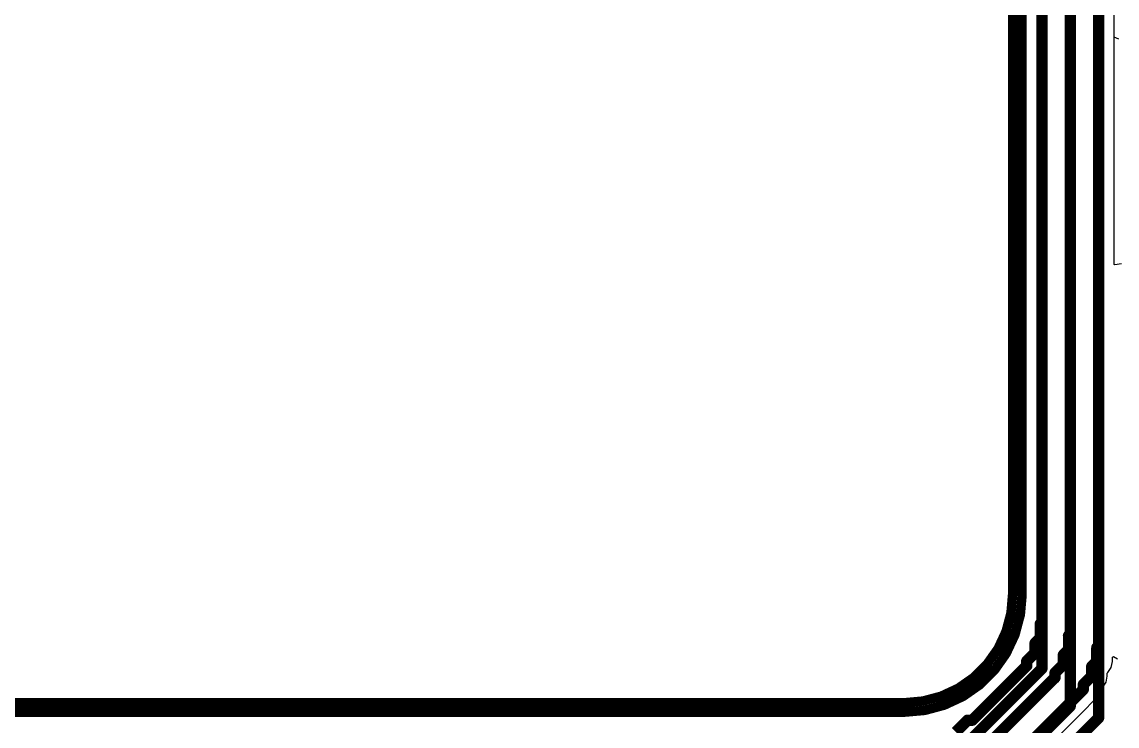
# Model space of a CAD drawing. Header units: inches. Extents: x -0.01 to 4.3, y -0.01 to 7.88.
# Drawn here: x 1.429 to 2.57, y 4.355 to 5.09 of the extents above; entities that cross this region are included whole.
import ezdxf

# ---------------------------------------------------------------- set-up
doc = ezdxf.new("R2010")
doc.units = ezdxf.units.IN
doc.header["$MEASUREMENT"] = 0
for name, color, linetype in [('Bottom Layer', 5, 'Continuous'), ('Mechanical 1', 6, 'Continuous'), ('Top Layer', 1, 'Continuous')]:
    doc.layers.add(name, color=color, linetype=linetype)

msp = doc.modelspace()

# ---------------------------------------------------------------- linework, layer by layer
at = {"layer": 'Bottom Layer'}
for p, q in [((2.5673, 4.837), (2.5673, 6.5294)), ((2.5682, 4.8364), (2.5673, 4.837)), ((2.5749, 4.8376), (2.5682, 4.8364)), ((2.5643, 4.4166), (2.5655, 4.4228)), ((2.5655, 4.4272), (2.5667, 4.4279)), ((2.5655, 4.4228), (2.5655, 4.4272)), ((2.5667, 4.4279), (2.5708, 4.4257)), ((2.5602, 4.4107), (2.5608, 4.4113)), ((2.5602, 4.4075), (2.5602, 4.4107)), ((2.5608, 4.4113), (2.5643, 4.4166)), ((2.5554, 4.396), (2.559, 4.4013)), ((2.559, 4.4013), (2.5602, 4.4075)), ((2.5467, 4.3823), (2.5503, 4.3875)), ((2.5503, 4.3875), (2.5511, 4.3917)), ((2.5511, 4.3917), (2.5554, 4.396)), ((2.5349, 4.3705), (2.5467, 4.3823)), ((2.4424, 4.2779), (2.5349, 4.3705)), ((2.5349, 4.3705), (2.5349, 4.3705))]:
    msp.add_line(p, q, dxfattribs=at)
for points in [[(2.4921, 4.4636, 0.0118, 0.0118, 0), (2.4921, 7.3455, 0.0118, 0.0118, 0)], [(2.5216, 4.4514, 0.0118, 0.0118, 0), (2.5216, 6.6066, 0.0118, 0.0118, 0)], [(2.5511, 4.4391, 0.0118, 0.0118, 0), (2.5511, 6.5361, 0.0118, 0.0118, 0)], [(2.4903, 4.4618, 0.0118, 0.0118, 0), (2.4921, 4.4636, 0.0118, 0.0118, 0)], [(2.4903, 4.4472, 0.0118, 0.0118, 0), (2.4903, 4.4618, 0.0118, 0.0118, 0)], [(2.5198, 4.4496, 0.0118, 0.0118, 0), (2.5216, 4.4514, 0.0118, 0.0118, 0)], [(2.5198, 4.435, 0.0118, 0.0118, 0), (2.5198, 4.4496, 0.0118, 0.0118, 0)], [(2.4849, 4.4419, 0.0118, 0.0118, 0), (2.4903, 4.4472, 0.0118, 0.0118, 0)], [(2.4849, 4.432, 0.0118, 0.0118, 0), (2.4849, 4.4419, 0.0118, 0.0118, 0)], [(2.5493, 4.4373, 0.0118, 0.0118, 0), (2.5511, 4.4391, 0.0118, 0.0118, 0)], [(2.5493, 4.4228, 0.0118, 0.0118, 0), (2.5493, 4.4373, 0.0118, 0.0118, 0)], [(2.4762, 4.4233, 0.0118, 0.0118, 0), (2.4849, 4.432, 0.0118, 0.0118, 0)], [(2.5145, 4.4297, 0.0118, 0.0118, 0), (2.5198, 4.435, 0.0118, 0.0118, 0)], [(2.5145, 4.4197, 0.0118, 0.0118, 0), (2.5145, 4.4297, 0.0118, 0.0118, 0)], [(2.4644, 4.4064, 0.0118, 0.0118, 0), (2.4762, 4.4182, 0.0118, 0.0118, 0)], [(2.4762, 4.4182, 0.0118, 0.0118, 0), (2.4762, 4.4233, 0.0118, 0.0118, 0)], [(2.5058, 4.411, 0.0118, 0.0118, 0), (2.5145, 4.4197, 0.0118, 0.0118, 0)], [(2.544, 4.4175, 0.0118, 0.0118, 0), (2.5493, 4.4228, 0.0118, 0.0118, 0)], [(2.544, 4.4075, 0.0118, 0.0118, 0), (2.544, 4.4175, 0.0118, 0.0118, 0)], [(2.4196, 4.3615, 0.0118, 0.0118, 0), (2.4644, 4.4064, 0.0118, 0.0118, 0)], [(2.4644, 4.4064, 0.0118, 0.0118, 0), (2.4644, 4.4064, 0.0118, 0.0118, 0)], [(2.4939, 4.3942, 0.0118, 0.0118, 0), (2.5058, 4.406, 0.0118, 0.0118, 0)], [(2.5058, 4.406, 0.0118, 0.0118, 0), (2.5058, 4.411, 0.0118, 0.0118, 0)], [(2.5353, 4.3988, 0.0118, 0.0118, 0), (2.544, 4.4075, 0.0118, 0.0118, 0)], [(2.4318, 4.332, 0.0118, 0.0118, 0), (2.4939, 4.3942, 0.0118, 0.0118, 0)], [(2.4939, 4.3942, 0.0118, 0.0118, 0), (2.4939, 4.3942, 0.0118, 0.0118, 0)], [(2.5235, 4.3819, 0.0118, 0.0118, 0), (2.5353, 4.3937, 0.0118, 0.0118, 0)], [(2.5353, 4.3937, 0.0118, 0.0118, 0), (2.5353, 4.3988, 0.0118, 0.0118, 0)], [(2.4309, 4.2894, 0.0118, 0.0118, 0), (2.5235, 4.3819, 0.0118, 0.0118, 0)], [(2.5235, 4.3819, 0.0118, 0.0118, 0), (2.5235, 4.3819, 0.0118, 0.0118, 0)], [(2.4022, 4.3492, 0.0118, 0.0118, 0), (2.4145, 4.3615, 0.0118, 0.0118, 0)], [(2.4145, 4.3615, 0.0118, 0.0118, 0), (2.4196, 4.3615, 0.0118, 0.0118, 0)]]:
    msp.add_lwpolyline(points, format="xyseb", dxfattribs=at)
for points in [[(2.4873, 4.4618, 0.00591, 0.00591, 1), (2.4932, 4.4618, 0.00591, 0.00591, 1)], [(2.4873, 4.4618, 0.00591, 0.00591, 1), (2.4932, 4.4618, 0.00591, 0.00591, 1)], [(2.4891, 4.4636, 0.00591, 0.00591, 1), (2.495, 4.4636, 0.00591, 0.00591, 1)], [(2.4891, 4.4636, 0.00591, 0.00591, 1), (2.495, 4.4636, 0.00591, 0.00591, 1)], [(2.5168, 4.4496, 0.00591, 0.00591, 1), (2.5227, 4.4496, 0.00591, 0.00591, 1)], [(2.5168, 4.4496, 0.00591, 0.00591, 1), (2.5227, 4.4496, 0.00591, 0.00591, 1)], [(2.5186, 4.4514, 0.00591, 0.00591, 1), (2.5245, 4.4514, 0.00591, 0.00591, 1)], [(2.5186, 4.4514, 0.00591, 0.00591, 1), (2.5245, 4.4514, 0.00591, 0.00591, 1)], [(2.482, 4.4419, 0.00591, 0.00591, 1), (2.4879, 4.4419, 0.00591, 0.00591, 1)], [(2.482, 4.4419, 0.00591, 0.00591, 1), (2.4879, 4.4419, 0.00591, 0.00591, 1)], [(2.4873, 4.4472, 0.00591, 0.00591, 1), (2.4932, 4.4472, 0.00591, 0.00591, 1)], [(2.4873, 4.4472, 0.00591, 0.00591, 1), (2.4932, 4.4472, 0.00591, 0.00591, 1)], [(2.5464, 4.4373, 0.00591, 0.00591, 1), (2.5523, 4.4373, 0.00591, 0.00591, 1)], [(2.5464, 4.4373, 0.00591, 0.00591, 1), (2.5523, 4.4373, 0.00591, 0.00591, 1)], [(2.5482, 4.4391, 0.00591, 0.00591, 1), (2.5541, 4.4391, 0.00591, 0.00591, 1)], [(2.5482, 4.4391, 0.00591, 0.00591, 1), (2.5541, 4.4391, 0.00591, 0.00591, 1)], [(2.482, 4.432, 0.00591, 0.00591, 1), (2.4879, 4.432, 0.00591, 0.00591, 1)], [(2.482, 4.432, 0.00591, 0.00591, 1), (2.4879, 4.432, 0.00591, 0.00591, 1)], [(2.5115, 4.4297, 0.00591, 0.00591, 1), (2.5174, 4.4297, 0.00591, 0.00591, 1)], [(2.5115, 4.4297, 0.00591, 0.00591, 1), (2.5174, 4.4297, 0.00591, 0.00591, 1)], [(2.5168, 4.435, 0.00591, 0.00591, 1), (2.5227, 4.435, 0.00591, 0.00591, 1)], [(2.5168, 4.435, 0.00591, 0.00591, 1), (2.5227, 4.435, 0.00591, 0.00591, 1)], [(2.4733, 4.4233, 0.00591, 0.00591, 1), (2.4792, 4.4233, 0.00591, 0.00591, 1)], [(2.4733, 4.4233, 0.00591, 0.00591, 1), (2.4792, 4.4233, 0.00591, 0.00591, 1)], [(2.4733, 4.4182, 0.00591, 0.00591, 1), (2.4792, 4.4182, 0.00591, 0.00591, 1)], [(2.4733, 4.4182, 0.00591, 0.00591, 1), (2.4792, 4.4182, 0.00591, 0.00591, 1)], [(2.5115, 4.4197, 0.00591, 0.00591, 1), (2.5174, 4.4197, 0.00591, 0.00591, 1)], [(2.5115, 4.4197, 0.00591, 0.00591, 1), (2.5174, 4.4197, 0.00591, 0.00591, 1)], [(2.541, 4.4175, 0.00591, 0.00591, 1), (2.5469, 4.4175, 0.00591, 0.00591, 1)], [(2.541, 4.4175, 0.00591, 0.00591, 1), (2.5469, 4.4175, 0.00591, 0.00591, 1)], [(2.5464, 4.4228, 0.00591, 0.00591, 1), (2.5523, 4.4228, 0.00591, 0.00591, 1)], [(2.5464, 4.4228, 0.00591, 0.00591, 1), (2.5523, 4.4228, 0.00591, 0.00591, 1)], [(2.4615, 4.4064, 0.00591, 0.00591, 1), (2.4674, 4.4064, 0.00591, 0.00591, 1)], [(2.4615, 4.4064, 0.00591, 0.00591, 1), (2.4674, 4.4064, 0.00591, 0.00591, 1)], [(2.4615, 4.4064, 0.00591, 0.00591, 1), (2.4674, 4.4064, 0.00591, 0.00591, 1)], [(2.4615, 4.4064, 0.00591, 0.00591, 1), (2.4674, 4.4064, 0.00591, 0.00591, 1)], [(2.5028, 4.411, 0.00591, 0.00591, 1), (2.5087, 4.411, 0.00591, 0.00591, 1)], [(2.5028, 4.411, 0.00591, 0.00591, 1), (2.5087, 4.411, 0.00591, 0.00591, 1)], [(2.5028, 4.406, 0.00591, 0.00591, 1), (2.5087, 4.406, 0.00591, 0.00591, 1)], [(2.5028, 4.406, 0.00591, 0.00591, 1), (2.5087, 4.406, 0.00591, 0.00591, 1)], [(2.541, 4.4075, 0.00591, 0.00591, 1), (2.5469, 4.4075, 0.00591, 0.00591, 1)], [(2.541, 4.4075, 0.00591, 0.00591, 1), (2.5469, 4.4075, 0.00591, 0.00591, 1)], [(2.491, 4.3942, 0.00591, 0.00591, 1), (2.4969, 4.3942, 0.00591, 0.00591, 1)], [(2.491, 4.3942, 0.00591, 0.00591, 1), (2.4969, 4.3942, 0.00591, 0.00591, 1)], [(2.491, 4.3942, 0.00591, 0.00591, 1), (2.4969, 4.3942, 0.00591, 0.00591, 1)], [(2.491, 4.3942, 0.00591, 0.00591, 1), (2.4969, 4.3942, 0.00591, 0.00591, 1)], [(2.5323, 4.3988, 0.00591, 0.00591, 1), (2.5382, 4.3988, 0.00591, 0.00591, 1)], [(2.5323, 4.3988, 0.00591, 0.00591, 1), (2.5382, 4.3988, 0.00591, 0.00591, 1)], [(2.5323, 4.3937, 0.00591, 0.00591, 1), (2.5382, 4.3937, 0.00591, 0.00591, 1)], [(2.5323, 4.3937, 0.00591, 0.00591, 1), (2.5382, 4.3937, 0.00591, 0.00591, 1)], [(2.5205, 4.3819, 0.00591, 0.00591, 1), (2.5264, 4.3819, 0.00591, 0.00591, 1)], [(2.5205, 4.3819, 0.00591, 0.00591, 1), (2.5264, 4.3819, 0.00591, 0.00591, 1)], [(2.5205, 4.3819, 0.00591, 0.00591, 1), (2.5264, 4.3819, 0.00591, 0.00591, 1)], [(2.5205, 4.3819, 0.00591, 0.00591, 1), (2.5264, 4.3819, 0.00591, 0.00591, 1)], [(2.4115, 4.3615, 0.00591, 0.00591, 1), (2.4174, 4.3615, 0.00591, 0.00591, 1)], [(2.4115, 4.3615, 0.00591, 0.00591, 1), (2.4174, 4.3615, 0.00591, 0.00591, 1)], [(2.4166, 4.3615, 0.00591, 0.00591, 1), (2.4225, 4.3615, 0.00591, 0.00591, 1)], [(2.4166, 4.3615, 0.00591, 0.00591, 1), (2.4225, 4.3615, 0.00591, 0.00591, 1)]]:
    msp.add_lwpolyline(points, format="xyseb", close=True, dxfattribs=at)
at = {"layer": 'Mechanical 1'}
for points in [[(2.4615, 4.4931, 0.00984, 0.00984, 0), (2.4615, 7.7559, 0.00984, 0.00984, 0)], [(2.4714, 4.4929, 0.00984, 0.00984, 0), (2.4714, 7.7557, 0.00984, 0.00984, 0)], [(2.4598, 4.4733, 0.00984, 0.00984, 0), (2.4615, 4.4931, 0.00984, 0.00984, 0)], [(2.4696, 4.472, 0.00984, 0.00984, 0), (2.4714, 4.4925, 0.00984, 0.00984, 0)], [(2.4714, 4.4929, 0.00984, 0.00984, -0.02182), (2.4714, 4.4925, 0.00984, 0.00984, 0)], [(2.4714, 4.4929, 0.00984, 0.00984, -0.02182), (2.4714, 4.4925, 0.00984, 0.00984, 0)], [(2.4547, 4.4542, 0.00984, 0.00984, 0), (2.4598, 4.4733, 0.00984, 0.00984, 0)], [(2.4696, 4.472, 0.00984, 0.00984, -0.043663), (2.4694, 4.4711, 0.00984, 0.00984, 0)], [(2.4696, 4.472, 0.00984, 0.00984, -0.043663), (2.4694, 4.4711, 0.00984, 0.00984, 0)], [(2.4641, 4.4512, 0.00984, 0.00984, 0), (2.4694, 4.4711, 0.00984, 0.00984, 0)], [(2.4464, 4.4363, 0.00984, 0.00984, 0), (2.4547, 4.4542, 0.00984, 0.00984, 0)], [(2.4551, 4.4318, 0.00984, 0.00984, 0), (2.4638, 4.4504, 0.00984, 0.00984, 0)], [(2.4641, 4.4512, 0.00984, 0.00984, -0.043659), (2.4638, 4.4504, 0.00984, 0.00984, 0)], [(2.4641, 4.4512, 0.00984, 0.00984, -0.044541), (2.4638, 4.4504, 0.00984, 0.00984, 0)], [(2.4638, 4.4504, 0.00984, 0.00984, 0), (2.4638, 4.4504, 0.00984, 0.00984, 0)], [(2.435, 4.4202, 0.00984, 0.00984, 0), (2.4464, 4.4363, 0.00984, 0.00984, 0)], [(2.4429, 4.4142, 0.00984, 0.00984, 0), (2.4547, 4.431, 0.00984, 0.00984, 0)], [(2.4551, 4.4318, 0.00984, 0.00984, -0.04454), (2.4547, 4.431, 0.00984, 0.00984, 0)], [(2.4551, 4.4318, 0.00984, 0.00984, -0.044876), (2.4547, 4.431, 0.00984, 0.00984, 0)], [(2.4547, 4.431, 0.00984, 0.00984, 0), (2.4547, 4.431, 0.00984, 0.00984, 0)], [(2.4551, 4.4318, 0.00984, 0.00984, 0), (2.4551, 4.4318, 0.00984, 0.00984, 0)], [(2.4211, 4.4062, 0.00984, 0.00984, 0), (2.435, 4.4202, 0.00984, 0.00984, 0)], [(2.4429, 4.4142, 0.00984, 0.00984, -0.044877), (2.4423, 4.4135, 0.00984, 0.00984, 0)], [(2.4429, 4.4142, 0.00984, 0.00984, -0.044531), (2.4423, 4.4135, 0.00984, 0.00984, 0)], [(2.4429, 4.4142, 0.00984, 0.00984, 0), (2.4429, 4.4142, 0.00984, 0.00984, 0)], [(2.4049, 4.3949, 0.00984, 0.00984, 0), (2.4211, 4.4062, 0.00984, 0.00984, 0)], [(2.4278, 4.399, 0.00984, 0.00984, 0), (2.4423, 4.4135, 0.00984, 0.00984, 0)], [(2.4423, 4.4135, 0.00984, 0.00984, 0), (2.4423, 4.4135, 0.00984, 0.00984, 0)], [(2.3871, 4.3866, 0.00984, 0.00984, 0), (2.4049, 4.3949, 0.00984, 0.00984, 0)], [(2.4102, 4.3866, 0.00984, 0.00984, 0), (2.4271, 4.3984, 0.00984, 0.00984, 0)], [(2.4278, 4.399, 0.00984, 0.00984, -0.043536), (2.4271, 4.3984, 0.00984, 0.00984, 0)], [(2.4278, 4.399, 0.00984, 0.00984, -0.04453), (2.4271, 4.3984, 0.00984, 0.00984, 0)], [(2.4271, 4.3984, 0.00984, 0.00984, 0), (2.4271, 4.3984, 0.00984, 0.00984, 0)], [(2.4271, 4.3984, 0.00984, 0.00984, 0), (2.4271, 4.3984, 0.00984, 0.00984, 0)], [(2.4271, 4.3984, 0.00984, 0.00984, -0.000248), (2.4271, 4.3984, 0.00984, 0.00984, 0)], [(2.4278, 4.399, 0.00984, 0.00984, 0), (2.4278, 4.399, 0.00984, 0.00984, 0)], [(2.3481, 4.3797, 0.00984, 0.00984, 0), (2.368, 4.3815, 0.00984, 0.00984, 0)], [(2.368, 4.3815, 0.00984, 0.00984, 0), (2.3871, 4.3866, 0.00984, 0.00984, 0)], [(2.3908, 4.3775, 0.00984, 0.00984, 0), (2.4095, 4.3862, 0.00984, 0.00984, 0)], [(2.4102, 4.3866, 0.00984, 0.00984, -0.044546), (2.4095, 4.3862, 0.00984, 0.00984, 0)], [(2.4095, 4.3862, 0.00984, 0.00984, 0), (2.4095, 4.3862, 0.00984, 0.00984, 0)], [(2.4102, 4.3866, 0.00984, 0.00984, -0.043538), (2.4095, 4.3862, 0.00984, 0.00984, 0)], [(2.4102, 4.3866, 0.00984, 0.00984, 0), (2.4102, 4.3866, 0.00984, 0.00984, 0)], [(2.4102, 4.3866, 0.00984, 0.00984, 0), (2.4102, 4.3866, 0.00984, 0.00984, 0)], [(2.4102, 4.3866, 0.00984, 0.00984, -0.000248), (2.4102, 4.3866, 0.00984, 0.00984, 0)], [(0.1181, 4.3797, 0.00984, 0.00984, 0), (2.3481, 4.3797, 0.00984, 0.00984, 0)], [(0.1183, 4.3699, 0.00984, 0.00984, 0), (2.3484, 4.3699, 0.00984, 0.00984, 0)], [(2.3488, 4.3699, 0.00984, 0.00984, -0.02182), (2.3484, 4.3699, 0.00984, 0.00984, 0)], [(2.3488, 4.3699, 0.00984, 0.00984, -0.02182), (2.3484, 4.3699, 0.00984, 0.00984, 0)], [(2.3488, 4.3699, 0.00984, 0.00984, 0), (2.3693, 4.3717, 0.00984, 0.00984, 0)], [(2.3701, 4.3718, 0.00984, 0.00984, -0.043658), (2.3693, 4.3717, 0.00984, 0.00984, 0)], [(2.3701, 4.3718, 0.00984, 0.00984, -0.043658), (2.3693, 4.3717, 0.00984, 0.00984, 0)], [(2.3701, 4.3718, 0.00984, 0.00984, 0), (2.39, 4.3772, 0.00984, 0.00984, 0)], [(2.3908, 4.3775, 0.00984, 0.00984, -0.044544), (2.39, 4.3772, 0.00984, 0.00984, 0)], [(2.3908, 4.3775, 0.00984, 0.00984, -0.043664), (2.39, 4.3772, 0.00984, 0.00984, 0)], [(2.3908, 4.3775, 0.00984, 0.00984, 0), (2.3908, 4.3775, 0.00984, 0.00984, 0)]]:
    msp.add_lwpolyline(points, format="xyseb", dxfattribs=at)
for points in [[(2.4591, 4.4931, 0.00492, 0.00492, 1), (2.464, 4.4931, 0.00492, 0.00492, 1)], [(2.4591, 4.4931, 0.00492, 0.00492, 1), (2.464, 4.4931, 0.00492, 0.00492, 1)], [(2.4689, 4.4925, 0.00492, 0.00492, 1), (2.4738, 4.4925, 0.00492, 0.00492, 1)], [(2.4689, 4.4925, 0.00492, 0.00492, 1), (2.4738, 4.4925, 0.00492, 0.00492, 1)], [(2.4689, 4.4925, 0.00492, 0.00492, 1), (2.4738, 4.4925, 0.00492, 0.00492, 1)], [(2.4689, 4.4929, 0.00492, 0.00492, 1), (2.4738, 4.4929, 0.00492, 0.00492, 1)], [(2.4689, 4.4929, 0.00492, 0.00492, 1), (2.4738, 4.4929, 0.00492, 0.00492, 1)], [(2.4689, 4.4929, 0.00492, 0.00492, 1), (2.4738, 4.4929, 0.00492, 0.00492, 1)], [(2.4573, 4.4733, 0.00492, 0.00492, 1), (2.4623, 4.4733, 0.00492, 0.00492, 1)], [(2.4573, 4.4733, 0.00492, 0.00492, 1), (2.4623, 4.4733, 0.00492, 0.00492, 1)], [(2.4671, 4.472, 0.00492, 0.00492, 1), (2.472, 4.472, 0.00492, 0.00492, 1)], [(2.4671, 4.472, 0.00492, 0.00492, 1), (2.472, 4.472, 0.00492, 0.00492, 1)], [(2.4671, 4.472, 0.00492, 0.00492, 1), (2.472, 4.472, 0.00492, 0.00492, 1)], [(2.467, 4.4711, 0.00492, 0.00492, 1), (2.4719, 4.4711, 0.00492, 0.00492, 1)], [(2.467, 4.4711, 0.00492, 0.00492, 1), (2.4719, 4.4711, 0.00492, 0.00492, 1)], [(2.467, 4.4711, 0.00492, 0.00492, 1), (2.4719, 4.4711, 0.00492, 0.00492, 1)], [(2.4522, 4.4542, 0.00492, 0.00492, 1), (2.4572, 4.4542, 0.00492, 0.00492, 1)], [(2.4522, 4.4542, 0.00492, 0.00492, 1), (2.4572, 4.4542, 0.00492, 0.00492, 1)], [(2.4613, 4.4504, 0.00492, 0.00492, 1), (2.4663, 4.4504, 0.00492, 0.00492, 1)], [(2.4613, 4.4504, 0.00492, 0.00492, 1), (2.4663, 4.4504, 0.00492, 0.00492, 1)], [(2.4613, 4.4504, 0.00492, 0.00492, 1), (2.4663, 4.4504, 0.00492, 0.00492, 1)], [(2.4613, 4.4504, 0.00492, 0.00492, 1), (2.4663, 4.4504, 0.00492, 0.00492, 1)], [(2.4613, 4.4504, 0.00492, 0.00492, 1), (2.4663, 4.4504, 0.00492, 0.00492, 1)], [(2.4616, 4.4512, 0.00492, 0.00492, 1), (2.4666, 4.4512, 0.00492, 0.00492, 1)], [(2.4616, 4.4512, 0.00492, 0.00492, 1), (2.4666, 4.4512, 0.00492, 0.00492, 1)], [(2.4616, 4.4512, 0.00492, 0.00492, 1), (2.4666, 4.4512, 0.00492, 0.00492, 1)], [(2.4439, 4.4363, 0.00492, 0.00492, 1), (2.4488, 4.4363, 0.00492, 0.00492, 1)], [(2.4439, 4.4363, 0.00492, 0.00492, 1), (2.4488, 4.4363, 0.00492, 0.00492, 1)], [(2.4522, 4.431, 0.00492, 0.00492, 1), (2.4571, 4.431, 0.00492, 0.00492, 1)], [(2.4522, 4.431, 0.00492, 0.00492, 1), (2.4571, 4.431, 0.00492, 0.00492, 1)], [(2.4522, 4.431, 0.00492, 0.00492, 1), (2.4571, 4.431, 0.00492, 0.00492, 1)], [(2.4522, 4.431, 0.00492, 0.00492, 1), (2.4571, 4.431, 0.00492, 0.00492, 1)], [(2.4522, 4.431, 0.00492, 0.00492, 1), (2.4571, 4.431, 0.00492, 0.00492, 1)], [(2.4526, 4.4318, 0.00492, 0.00492, 1), (2.4576, 4.4318, 0.00492, 0.00492, 1)], [(2.4526, 4.4318, 0.00492, 0.00492, 1), (2.4576, 4.4318, 0.00492, 0.00492, 1)], [(2.4526, 4.4318, 0.00492, 0.00492, 1), (2.4576, 4.4318, 0.00492, 0.00492, 1)], [(2.4526, 4.4318, 0.00492, 0.00492, 1), (2.4576, 4.4318, 0.00492, 0.00492, 1)], [(2.4526, 4.4318, 0.00492, 0.00492, 1), (2.4576, 4.4318, 0.00492, 0.00492, 1)], [(2.4326, 4.4202, 0.00492, 0.00492, 1), (2.4375, 4.4202, 0.00492, 0.00492, 1)], [(2.4326, 4.4202, 0.00492, 0.00492, 1), (2.4375, 4.4202, 0.00492, 0.00492, 1)], [(2.4404, 4.4142, 0.00492, 0.00492, 1), (2.4453, 4.4142, 0.00492, 0.00492, 1)], [(2.4404, 4.4142, 0.00492, 0.00492, 1), (2.4453, 4.4142, 0.00492, 0.00492, 1)], [(2.4404, 4.4142, 0.00492, 0.00492, 1), (2.4453, 4.4142, 0.00492, 0.00492, 1)], [(2.4404, 4.4142, 0.00492, 0.00492, 1), (2.4453, 4.4142, 0.00492, 0.00492, 1)], [(2.4404, 4.4142, 0.00492, 0.00492, 1), (2.4453, 4.4142, 0.00492, 0.00492, 1)], [(2.4186, 4.4062, 0.00492, 0.00492, 1), (2.4236, 4.4062, 0.00492, 0.00492, 1)], [(2.4186, 4.4062, 0.00492, 0.00492, 1), (2.4236, 4.4062, 0.00492, 0.00492, 1)], [(2.4398, 4.4135, 0.00492, 0.00492, 1), (2.4448, 4.4135, 0.00492, 0.00492, 1)], [(2.4398, 4.4135, 0.00492, 0.00492, 1), (2.4448, 4.4135, 0.00492, 0.00492, 1)], [(2.4398, 4.4135, 0.00492, 0.00492, 1), (2.4448, 4.4135, 0.00492, 0.00492, 1)], [(2.4398, 4.4135, 0.00492, 0.00492, 1), (2.4448, 4.4135, 0.00492, 0.00492, 1)], [(2.4398, 4.4135, 0.00492, 0.00492, 1), (2.4448, 4.4135, 0.00492, 0.00492, 1)], [(2.4025, 4.3949, 0.00492, 0.00492, 1), (2.4074, 4.3949, 0.00492, 0.00492, 1)], [(2.4025, 4.3949, 0.00492, 0.00492, 1), (2.4074, 4.3949, 0.00492, 0.00492, 1)], [(2.4246, 4.3984, 0.00492, 0.00492, 1), (2.4296, 4.3984, 0.00492, 0.00492, 1)], [(2.4246, 4.3984, 0.00492, 0.00492, 1), (2.4296, 4.3984, 0.00492, 0.00492, 1)], [(2.4246, 4.3984, 0.00492, 0.00492, 1), (2.4296, 4.3984, 0.00492, 0.00492, 1)], [(2.4246, 4.3984, 0.00492, 0.00492, 1), (2.4296, 4.3984, 0.00492, 0.00492, 1)], [(2.4246, 4.3984, 0.00492, 0.00492, 1), (2.4296, 4.3984, 0.00492, 0.00492, 1)], [(2.4246, 4.3984, 0.00492, 0.00492, 1), (2.4296, 4.3984, 0.00492, 0.00492, 1)], [(2.4246, 4.3984, 0.00492, 0.00492, 1), (2.4296, 4.3984, 0.00492, 0.00492, 1)], [(2.4246, 4.3984, 0.00492, 0.00492, 1), (2.4296, 4.3984, 0.00492, 0.00492, 1)], [(2.4246, 4.3984, 0.00492, 0.00492, 1), (2.4296, 4.3984, 0.00492, 0.00492, 1)], [(2.4253, 4.399, 0.00492, 0.00492, 1), (2.4302, 4.399, 0.00492, 0.00492, 1)], [(2.4253, 4.399, 0.00492, 0.00492, 1), (2.4302, 4.399, 0.00492, 0.00492, 1)], [(2.4253, 4.399, 0.00492, 0.00492, 1), (2.4302, 4.399, 0.00492, 0.00492, 1)], [(2.4253, 4.399, 0.00492, 0.00492, 1), (2.4302, 4.399, 0.00492, 0.00492, 1)], [(2.4253, 4.399, 0.00492, 0.00492, 1), (2.4302, 4.399, 0.00492, 0.00492, 1)], [(2.3655, 4.3815, 0.00492, 0.00492, 1), (2.3705, 4.3815, 0.00492, 0.00492, 1)], [(2.3655, 4.3815, 0.00492, 0.00492, 1), (2.3705, 4.3815, 0.00492, 0.00492, 1)], [(2.3846, 4.3866, 0.00492, 0.00492, 1), (2.3895, 4.3866, 0.00492, 0.00492, 1)], [(2.3846, 4.3866, 0.00492, 0.00492, 1), (2.3895, 4.3866, 0.00492, 0.00492, 1)], [(2.407, 4.3862, 0.00492, 0.00492, 1), (2.4119, 4.3862, 0.00492, 0.00492, 1)], [(2.407, 4.3862, 0.00492, 0.00492, 1), (2.4119, 4.3862, 0.00492, 0.00492, 1)], [(2.407, 4.3862, 0.00492, 0.00492, 1), (2.4119, 4.3862, 0.00492, 0.00492, 1)], [(2.407, 4.3862, 0.00492, 0.00492, 1), (2.4119, 4.3862, 0.00492, 0.00492, 1)], [(2.407, 4.3862, 0.00492, 0.00492, 1), (2.4119, 4.3862, 0.00492, 0.00492, 1)], [(2.4078, 4.3866, 0.00492, 0.00492, 1), (2.4127, 4.3866, 0.00492, 0.00492, 1)], [(2.4078, 4.3866, 0.00492, 0.00492, 1), (2.4127, 4.3866, 0.00492, 0.00492, 1)], [(2.4078, 4.3866, 0.00492, 0.00492, 1), (2.4127, 4.3866, 0.00492, 0.00492, 1)], [(2.4078, 4.3866, 0.00492, 0.00492, 1), (2.4127, 4.3866, 0.00492, 0.00492, 1)], [(2.4078, 4.3866, 0.00492, 0.00492, 1), (2.4127, 4.3866, 0.00492, 0.00492, 1)], [(2.4078, 4.3866, 0.00492, 0.00492, 1), (2.4127, 4.3866, 0.00492, 0.00492, 1)], [(2.4078, 4.3866, 0.00492, 0.00492, 1), (2.4127, 4.3866, 0.00492, 0.00492, 1)], [(2.4078, 4.3866, 0.00492, 0.00492, 1), (2.4127, 4.3866, 0.00492, 0.00492, 1)], [(2.4078, 4.3866, 0.00492, 0.00492, 1), (2.4127, 4.3866, 0.00492, 0.00492, 1)], [(2.3457, 4.3797, 0.00492, 0.00492, 1), (2.3506, 4.3797, 0.00492, 0.00492, 1)], [(2.3457, 4.3797, 0.00492, 0.00492, 1), (2.3506, 4.3797, 0.00492, 0.00492, 1)], [(2.3459, 4.3699, 0.00492, 0.00492, 1), (2.3508, 4.3699, 0.00492, 0.00492, 1)], [(2.3459, 4.3699, 0.00492, 0.00492, 1), (2.3508, 4.3699, 0.00492, 0.00492, 1)], [(2.3459, 4.3699, 0.00492, 0.00492, 1), (2.3508, 4.3699, 0.00492, 0.00492, 1)], [(2.3463, 4.3699, 0.00492, 0.00492, 1), (2.3512, 4.3699, 0.00492, 0.00492, 1)], [(2.3463, 4.3699, 0.00492, 0.00492, 1), (2.3512, 4.3699, 0.00492, 0.00492, 1)], [(2.3463, 4.3699, 0.00492, 0.00492, 1), (2.3512, 4.3699, 0.00492, 0.00492, 1)], [(2.3668, 4.3717, 0.00492, 0.00492, 1), (2.3717, 4.3717, 0.00492, 0.00492, 1)], [(2.3668, 4.3717, 0.00492, 0.00492, 1), (2.3717, 4.3717, 0.00492, 0.00492, 1)], [(2.3668, 4.3717, 0.00492, 0.00492, 1), (2.3717, 4.3717, 0.00492, 0.00492, 1)], [(2.3677, 4.3718, 0.00492, 0.00492, 1), (2.3726, 4.3718, 0.00492, 0.00492, 1)], [(2.3677, 4.3718, 0.00492, 0.00492, 1), (2.3726, 4.3718, 0.00492, 0.00492, 1)], [(2.3677, 4.3718, 0.00492, 0.00492, 1), (2.3726, 4.3718, 0.00492, 0.00492, 1)], [(2.3876, 4.3772, 0.00492, 0.00492, 1), (2.3925, 4.3772, 0.00492, 0.00492, 1)], [(2.3876, 4.3772, 0.00492, 0.00492, 1), (2.3925, 4.3772, 0.00492, 0.00492, 1)], [(2.3876, 4.3772, 0.00492, 0.00492, 1), (2.3925, 4.3772, 0.00492, 0.00492, 1)], [(2.3884, 4.3775, 0.00492, 0.00492, 1), (2.3933, 4.3775, 0.00492, 0.00492, 1)], [(2.3884, 4.3775, 0.00492, 0.00492, 1), (2.3933, 4.3775, 0.00492, 0.00492, 1)], [(2.3884, 4.3775, 0.00492, 0.00492, 1), (2.3933, 4.3775, 0.00492, 0.00492, 1)], [(2.3884, 4.3775, 0.00492, 0.00492, 1), (2.3933, 4.3775, 0.00492, 0.00492, 1)], [(2.3884, 4.3775, 0.00492, 0.00492, 1), (2.3933, 4.3775, 0.00492, 0.00492, 1)]]:
    msp.add_lwpolyline(points, format="xyseb", close=True, dxfattribs=at)
at = {"layer": 'Top Layer'}
for p, q in [((2.5673, 5.074), (2.5673, 6.7294)), ((2.5723, 5.0719), (2.5673, 5.074))]:
    msp.add_line(p, q, dxfattribs=at)
for points in [[(2.4921, 4.4153, 0.0118, 0.0118, 0), (2.4921, 7.3741, 0.0118, 0.0118, 0)], [(2.5216, 4.3761, 0.0118, 0.0118, 0), (2.5216, 6.8066, 0.0118, 0.0118, 0)], [(2.5511, 4.3639, 0.0118, 0.0118, 0), (2.5511, 6.7361, 0.0118, 0.0118, 0)], [(2.2213, 4.1446, 0.0118, 0.0118, 0), (2.4921, 4.4153, 0.0118, 0.0118, 0)], [(2.2415, 4.096, 0.0118, 0.0118, 0), (2.5216, 4.3761, 0.0118, 0.0118, 0)], [(2.2537, 4.0665, 0.0118, 0.0118, 0), (2.5511, 4.3639, 0.0118, 0.0118, 0)]]:
    msp.add_lwpolyline(points, format="xyseb", dxfattribs=at)
for points in [[(2.4891, 4.4153, 0.00591, 0.00591, 1), (2.495, 4.4153, 0.00591, 0.00591, 1)], [(2.4891, 4.4153, 0.00591, 0.00591, 1), (2.495, 4.4153, 0.00591, 0.00591, 1)], [(2.5186, 4.3761, 0.00591, 0.00591, 1), (2.5245, 4.3761, 0.00591, 0.00591, 1)], [(2.5186, 4.3761, 0.00591, 0.00591, 1), (2.5245, 4.3761, 0.00591, 0.00591, 1)], [(2.5482, 4.3639, 0.00591, 0.00591, 1), (2.5541, 4.3639, 0.00591, 0.00591, 1)], [(2.5482, 4.3639, 0.00591, 0.00591, 1), (2.5541, 4.3639, 0.00591, 0.00591, 1)]]:
    msp.add_lwpolyline(points, format="xyseb", close=True, dxfattribs=at)

doc.saveas('drawing.dxf')
